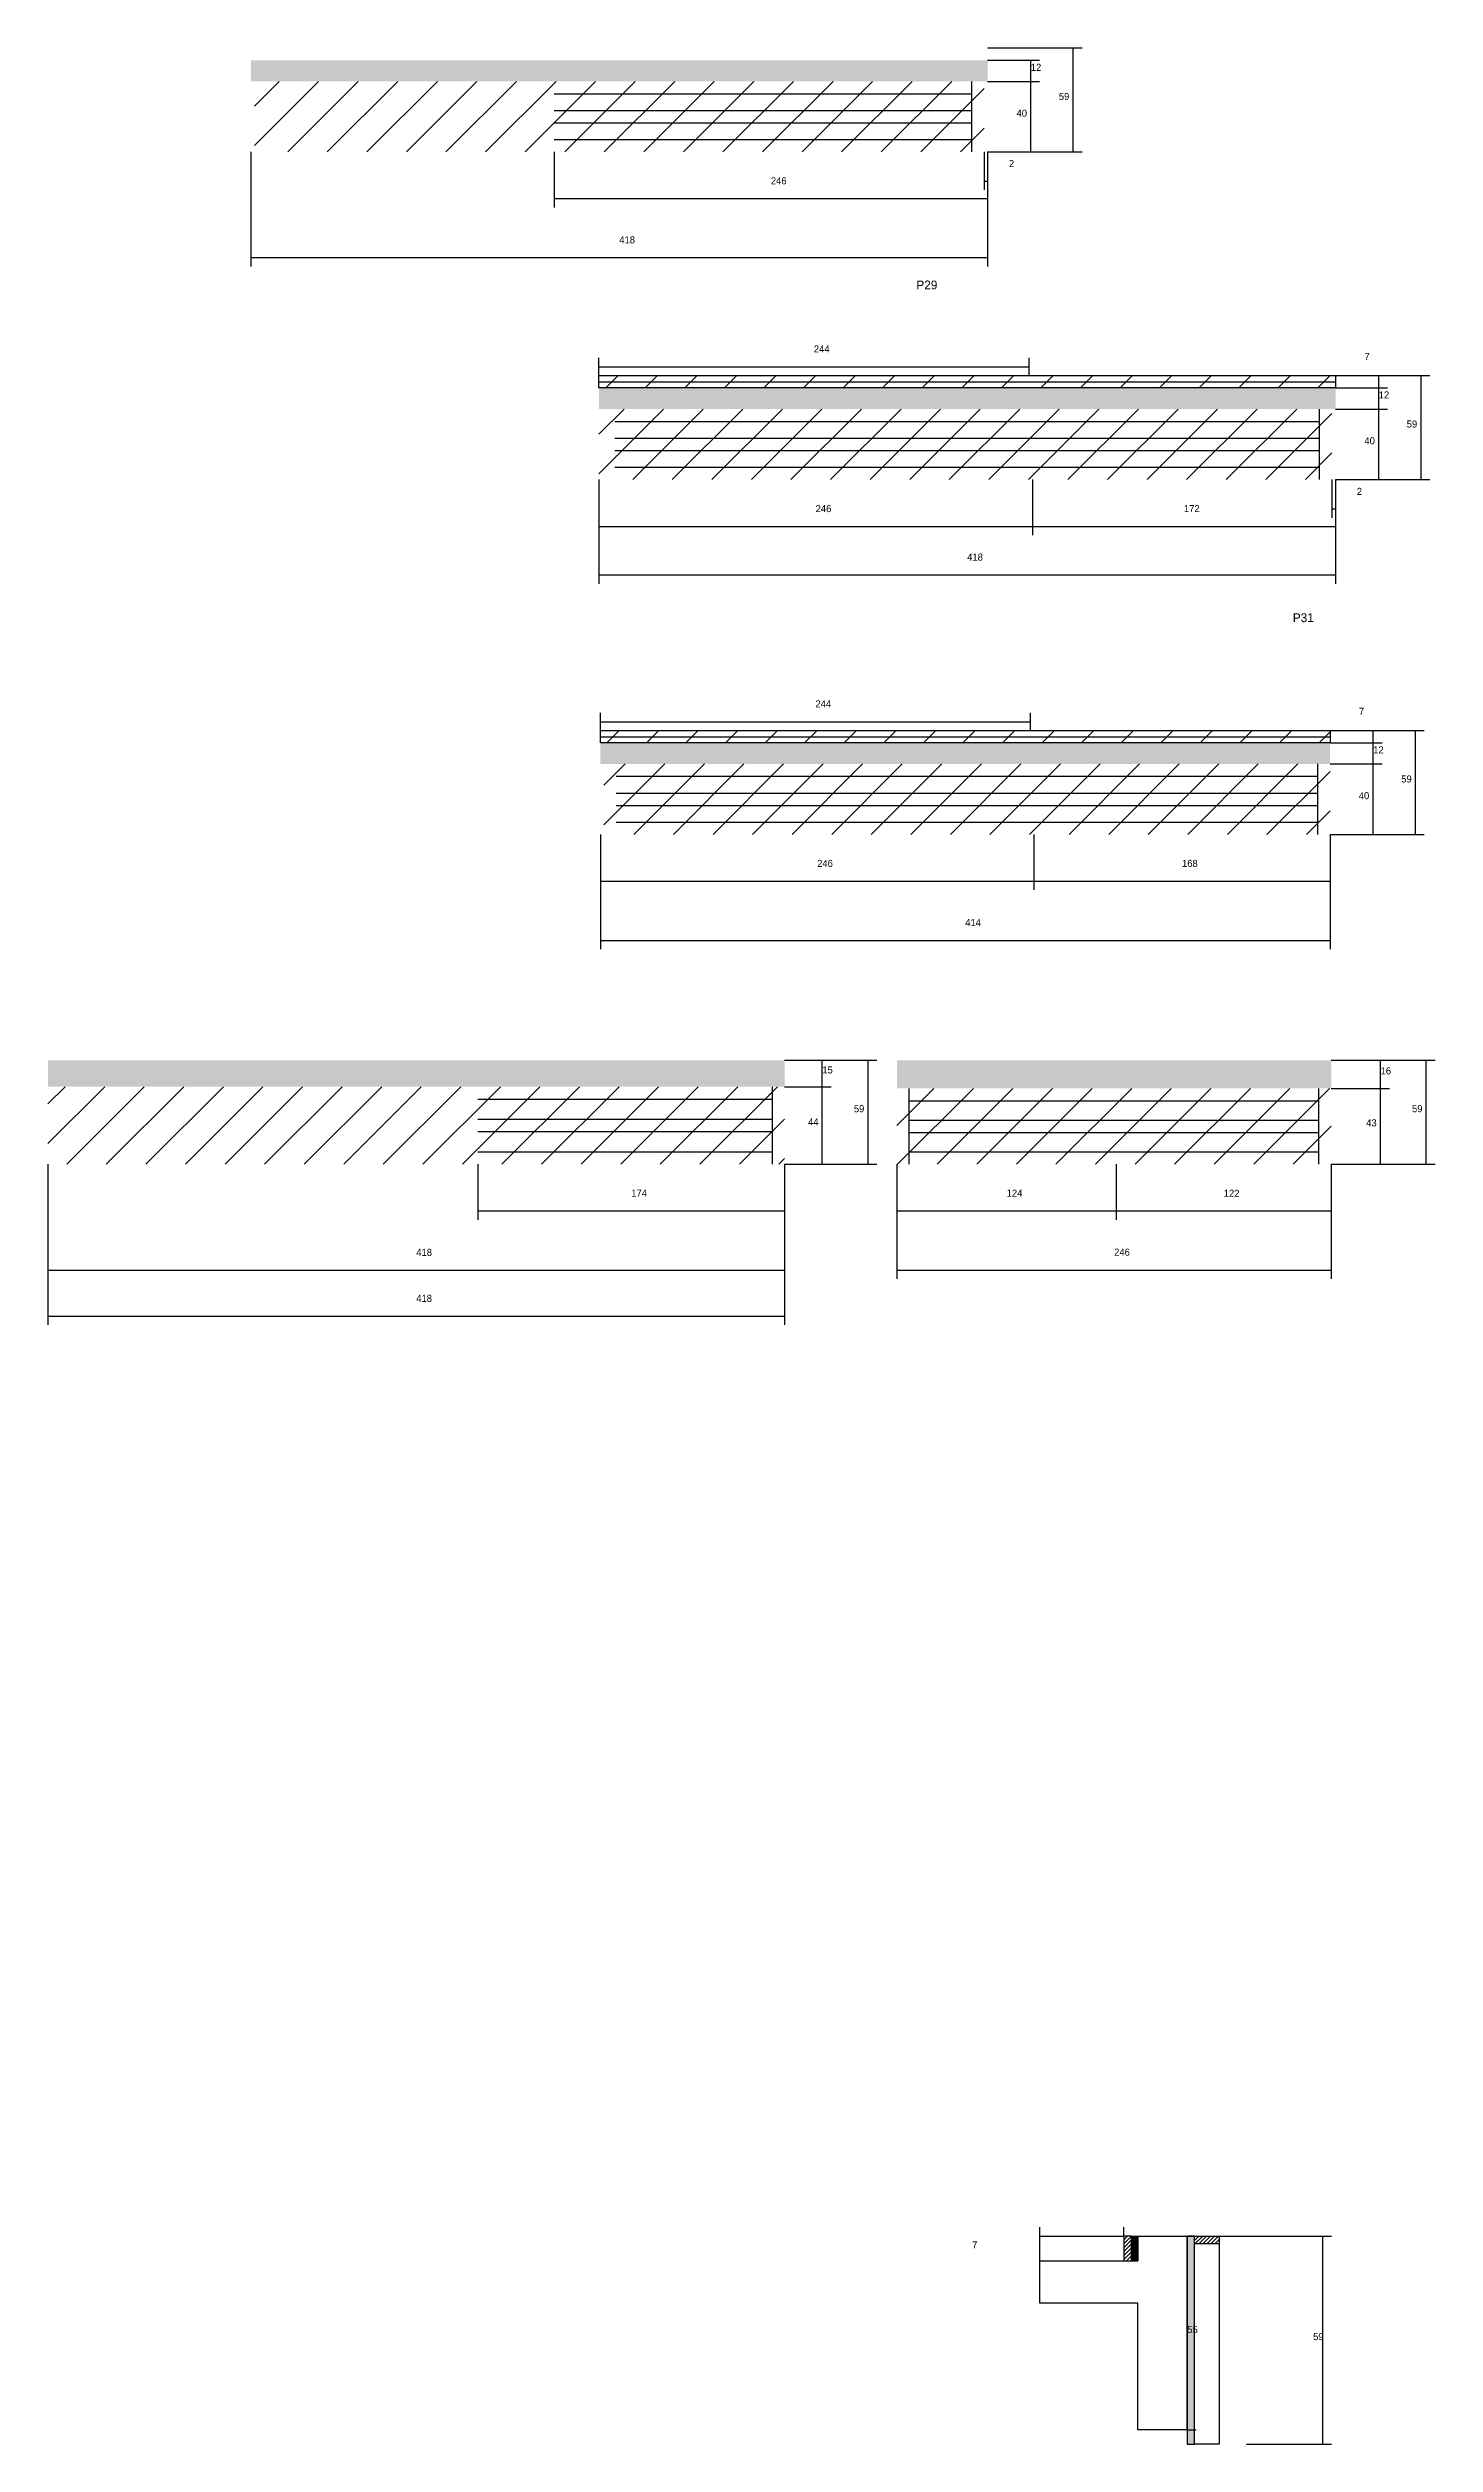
# Model space of a CAD drawing. Header units: metres. Extents: x 5315 to 7554, y 3320 to 4680.
# Drawn here: x 5315 to 6102, y 3320 to 4680 of the extents above; entities that cross this region are included whole.
import ezdxf

# ---------------------------------------------------------------- set-up
doc = ezdxf.new("R2010")
doc.units = ezdxf.units.M
for name, color, linetype in [('CONCRETO', 251, 'Continuous'), ('COTA', 241, 'Continuous'), ('Hachura', 253, 'Continuous'), ('Madeira', 126, 'Continuous'), ('NOMENCLATURA', 7, 'Continuous'), ('Painéis', 200, 'Continuous'), ('REAPROVEITAMENTO', 251, 'Continuous'), ('SARR_2.2x7', 40, 'Continuous')]:
    doc.layers.add(name, color=color, linetype=linetype)

msp = doc.modelspace()

# ---------------------------------------------------------------- hatches: boundary and pattern name
at = {"layer": 'COTA'}
h = msp.add_hatch(dxfattribs=at)
h.set_pattern_fill('AR-CONC', scale=0.03)
h.paths.add_polyline_path([(5430.3, 4672.5), (5848.3, 4672.5), (5848.3, 4672.5), (5848.3, 4660.5), (5848.3, 4660.5), (5430.3, 4660.5), (5430.3, 4660.5), (5430.3, 4672.5)])
h = msp.add_hatch(dxfattribs=at)
h.set_pattern_fill('AR-CONC', scale=0.03)
h.paths.add_polyline_path([(6045.7, 4486.6), (5627.7, 4486.6), (5627.7, 4486.6), (5627.7, 4474.6), (5627.7, 4474.6), (6045.7, 4474.6), (6045.7, 4474.6), (6045.7, 4486.6)])
h = msp.add_hatch(dxfattribs=at)
h.set_pattern_fill('AR-CONC', scale=0.03)
h.paths.add_polyline_path([(6042.6, 4285.2), (5628.6, 4285.2), (5628.6, 4285.2), (5628.6, 4273.2), (5628.6, 4273.2), (6042.6, 4273.2), (6042.6, 4273.2), (6042.6, 4285.2)])
h = msp.add_hatch(dxfattribs=at)
h.set_pattern_fill('AR-CONC', scale=0.03)
h.paths.add_polyline_path([(5733.1, 4105.1), (5315.1, 4105.1), (5315.1, 4105.1), (5315.1, 4090.1), (5315.1, 4090.1), (5733.1, 4090.1), (5733.1, 4090.1), (5733.1, 4105.1)])
h = msp.add_hatch(dxfattribs=at)
h.set_pattern_fill('AR-CONC', scale=0.03)
h.paths.add_polyline_path([(5796.8, 4105.1), (6043.3, 4105.1), (6043.3, 4105.1), (6043.3, 4089.1), (6043.3, 4089.1), (5796.8, 4089.1), (5796.8, 4089.1), (5796.8, 4105.1)])
at = {"layer": 'Hachura'}
h = msp.add_hatch(dxfattribs=at)
h.set_pattern_fill('ANSI31', scale=0.5)
h.paths.add_polyline_path([(5925.6, 3423.9), (5930, 3423.9), (5930, 3423.9), (5930, 3437.9), (5930, 3437.9), (5925.6, 3437.9), (5925.6, 3437.9), (5925.6, 3423.9)])
h = msp.add_hatch(color=8, dxfattribs=at)
h.dxf.hatch_style = 1
h.paths.add_polyline_path([(5930, 3437.9), (5933.6, 3437.9), (5933.6, 3437.9), (5933.6, 3423.9), (5933.6, 3423.9), (5930, 3423.9), (5930, 3423.9), (5930, 3437.9)])
h = msp.add_hatch(color=8, dxfattribs=at)
h.dxf.hatch_style = 1
h.paths.add_polyline_path([(5965.6, 3437.9), (5961.6, 3437.9), (5961.6, 3437.9), (5961.6, 3319.9), (5961.6, 3319.9), (5965.6, 3319.9), (5965.6, 3319.9), (5965.6, 3437.9)])
h = msp.add_hatch(dxfattribs=at)
h.set_pattern_fill('ANSI31', scale=0.5)
h.paths.add_polyline_path([(5965.6, 3433.5), (5965.6, 3437.9), (5965.6, 3437.9), (5979.6, 3437.9), (5979.6, 3437.9), (5979.6, 3433.5), (5979.6, 3433.5), (5965.6, 3433.5)])
at = {"layer": 'REAPROVEITAMENTO'}
h = msp.add_hatch(dxfattribs=at)
h.set_pattern_fill('ANSI31', scale=5)
h.paths.add_polyline_path([(5846.3, 4620.5), (5846.3, 4660.5), (5846.3, 4660.5), (5432.3, 4660.5), (5432.3, 4660.5), (5432.3, 4620.5), (5432.3, 4620.5), (5846.3, 4620.5)])
h = msp.add_hatch(dxfattribs=at)
h.set_pattern_fill('ANSI31', scale=5)
h.paths.add_polyline_path([(6045.7, 4493.6), (5627.7, 4493.6), (5627.7, 4493.6), (5627.7, 4486.6), (5627.7, 4486.6), (6045.7, 4486.6), (6045.7, 4486.6), (6045.7, 4493.6)])
h = msp.add_hatch(dxfattribs=at)
h.set_pattern_fill('ANSI31', scale=5)
h.paths.add_polyline_path([(6043.7, 4434.6), (6043.7, 4474.6), (6043.7, 4474.6), (5627.7, 4474.6), (5627.7, 4474.6), (5627.7, 4434.6), (5627.7, 4434.6), (6043.7, 4434.6)])
h = msp.add_hatch(dxfattribs=at)
h.set_pattern_fill('ANSI31', scale=5)
h.paths.add_polyline_path([(6046.6, 4292.2), (5628.6, 4292.2), (5628.6, 4292.2), (5628.6, 4285.2), (5628.6, 4285.2), (6046.6, 4285.2), (6046.6, 4285.2), (6046.6, 4292.2)])
h = msp.add_hatch(dxfattribs=at)
h.set_pattern_fill('ANSI31', scale=5)
h.paths.add_polyline_path([(6042.6, 4233.2), (6042.6, 4273.2), (6042.6, 4273.2), (5630.6, 4273.2), (5630.6, 4273.2), (5630.6, 4233.2), (5630.6, 4233.2), (6042.6, 4233.2)])
h = msp.add_hatch(dxfattribs=at)
h.set_pattern_fill('ANSI31', scale=5)
h.paths.add_polyline_path([(5733.1, 4046.1), (5733.1, 4090.1), (5733.1, 4090.1), (5315.1, 4090.1), (5315.1, 4090.1), (5315.1, 4046.1), (5315.1, 4046.1), (5733.1, 4046.1)])
h = msp.add_hatch(dxfattribs=at)
h.set_pattern_fill('ANSI31', scale=5)
h.paths.add_polyline_path([(6043.3, 4046.1), (6043.3, 4089.1), (6043.3, 4089.1), (5796.8, 4089.1), (5796.8, 4089.1), (5796.8, 4046.1), (5796.8, 4046.1), (6043.3, 4046.1)])

# ---------------------------------------------------------------- linework, layer by layer
at = {"layer": 'CONCRETO'}
msp.add_lwpolyline([(5878, 3399.9), (5878, 3423.9), (5933.6, 3423.9), (5933.6, 3437.9), (5961.6, 3437.9), (5961.6, 3327.9), (5933.6, 3327.9), (5933.6, 3399.9)], close=True, dxfattribs=at)
at = {"layer": 'COTA'}
for p, q in [((5848.3, 4679.5), (5901.9, 4679.5)), ((5896.9, 4620.5), (5896.9, 4679.5)), ((5848.3, 4672.5), (5877.8, 4672.5)), ((5872.8, 4660.5), (5872.8, 4672.5)), ((5848.3, 4660.5), (5877.8, 4660.5)), ((5848.3, 4660.5), (5877.8, 4660.5)), ((5872.8, 4620.5), (5872.8, 4660.5)), ((5430.3, 4620.5), (5430.3, 4555.5)), ((5602.3, 4620.5), (5602.3, 4589)), ((5846.3, 4620.5), (5846.3, 4598.9)), ((5848.3, 4620.5), (5848.3, 4589)), ((5848.3, 4620.5), (5848.3, 4555.5)), ((5848.3, 4620.5), (5848.3, 4598.9)), ((5848.3, 4620.5), (5877.8, 4620.5)), ((5848.3, 4620.5), (5901.9, 4620.5)), ((5846.3, 4603.9), (5848.3, 4603.9)), ((5602.3, 4594), (5848.3, 4594)), ((5430.3, 4560.5), (5848.3, 4560.5)), ((5627.7, 4493.6), (5627.7, 4503.6)), ((5871.8, 4493.6), (5871.8, 4503.6)), ((5627.7, 4498.6), (5871.8, 4498.6)), ((6045.7, 4493.6), (6075.2, 4493.6)), ((6045.7, 4493.6), (6099.3, 4493.6)), ((6070.2, 4486.6), (6070.2, 4493.6)), ((6094.3, 4434.6), (6094.3, 4493.6)), ((6045.7, 4486.6), (6075.2, 4486.6)), ((6045.7, 4486.6), (6075.2, 4486.6)), ((6045.7, 4474.6), (6075.2, 4474.6)), ((6045.7, 4474.6), (6075.2, 4474.6)), ((6070.2, 4474.6), (6070.2, 4486.6)), ((6070.2, 4434.6), (6070.2, 4474.6)), ((5627.7, 4434.6), (5627.7, 4403)), ((5627.7, 4434.6), (5627.7, 4375.5)), ((5873.7, 4434.6), (5873.7, 4403)), ((5873.7, 4434.6), (5873.7, 4403)), ((6043.7, 4434.6), (6043.7, 4412.9)), ((6045.7, 4434.6), (6045.7, 4403)), ((6045.7, 4434.6), (6045.7, 4375.5)), ((6045.7, 4434.6), (6045.7, 4412.9)), ((6045.7, 4434.6), (6075.2, 4434.6)), ((6045.7, 4434.6), (6099.3, 4434.6)), ((5627.7, 4408), (5873.7, 4408)), ((5873.7, 4408), (6045.7, 4408)), ((6043.7, 4417.9), (6045.7, 4417.9)), ((5627.7, 4380.5), (6045.7, 4380.5)), ((5628.6, 4292.2), (5628.6, 4302.2)), ((5628.6, 4297.2), (5872.6, 4297.2)), ((5872.6, 4292.2), (5872.6, 4302.2)), ((6042.6, 4292.2), (6072.1, 4292.2)), ((6042.6, 4292.2), (6096.1, 4292.2)), ((6042.6, 4285.2), (6072.1, 4285.2)), ((6042.6, 4285.2), (6072.1, 4285.2)), ((6067.1, 4285.2), (6067.1, 4292.2)), ((6067.1, 4273.2), (6067.1, 4285.2)), ((6091.1, 4233.2), (6091.1, 4292.2)), ((6042.6, 4273.2), (6072.1, 4273.2)), ((6042.6, 4273.2), (6072.1, 4273.2)), ((6067.1, 4233.2), (6067.1, 4273.2)), ((5628.6, 4233.2), (5628.6, 4201.7)), ((5628.6, 4233.2), (5628.6, 4168.1)), ((5874.6, 4233.2), (5874.6, 4201.7)), ((5874.6, 4233.2), (5874.6, 4201.7)), ((6042.6, 4233.2), (6042.6, 4201.7)), ((6042.6, 4233.2), (6042.6, 4168.1)), ((6042.6, 4233.2), (6072.1, 4233.2)), ((6042.6, 4233.2), (6096.1, 4233.2)), ((5628.6, 4206.7), (5874.6, 4206.7)), ((5874.6, 4206.7), (6042.6, 4206.7)), ((5628.6, 4173.1), (6042.6, 4173.1)), ((5733.1, 4105.1), (5759.5, 4105.1)), ((5733.1, 4105.1), (5785.5, 4105.1)), ((5754.5, 4090.1), (5754.5, 4105.1)), ((5780.5, 4046.1), (5780.5, 4105.1)), ((6043.3, 4105.1), (6076.3, 4105.1)), ((6043.3, 4105.1), (6102.2, 4105.1)), ((6071.3, 4089.1), (6071.3, 4105.1)), ((6097.2, 4046.1), (6097.2, 4105.1)), ((5733.1, 4090.1), (5759.5, 4090.1)), ((5733.1, 4090.1), (5759.5, 4090.1)), ((5754.5, 4046.1), (5754.5, 4090.1)), ((6043.3, 4089.1), (6076.3, 4089.1)), ((6043.3, 4089.1), (6076.3, 4089.1)), ((6071.3, 4046.1), (6071.3, 4089.1)), ((5315.1, 4046.1), (5315.1, 3981)), ((5315.1, 4046.1), (5315.1, 3954.9)), ((5559.1, 4046.1), (5559.1, 4014.6)), ((5733.1, 4046.1), (5733.1, 4014.6)), ((5733.1, 4046.1), (5733.1, 3981)), ((5733.1, 4046.1), (5759.5, 4046.1)), ((5733.1, 4046.1), (5785.5, 4046.1)), ((5733.1, 4046.1), (5733.1, 3954.9)), ((5796.8, 4046.1), (5796.8, 4014.6)), ((5796.8, 4046.1), (5796.8, 3981)), ((5921.3, 4046.1), (5921.3, 4014.6)), ((5921.3, 4046.1), (5921.3, 4014.6)), ((6043.3, 4046.1), (6043.3, 4014.6)), ((6043.3, 4046.1), (6043.3, 3981)), ((6043.3, 4046.1), (6076.3, 4046.1)), ((6043.3, 4046.1), (6102.2, 4046.1)), ((5559.1, 4019.6), (5733.1, 4019.6)), ((5796.8, 4019.6), (5921.3, 4019.6)), ((5921.3, 4019.6), (6043.3, 4019.6)), ((5315.1, 3986), (5733.1, 3986)), ((5796.8, 3986), (6043.3, 3986)), ((5315.1, 3959.9), (5733.1, 3959.9)), ((5878, 3423.9), (5878, 3442.9)), ((5925.6, 3437.9), (5925.6, 3442.9)), ((5878, 3437.9), (5925.6, 3437.9)), ((5961.6, 3327.9), (5961.6, 3437.9)), ((5961.6, 3437.9), (5966.6, 3437.9)), ((5979.6, 3437.9), (6043.5, 3437.9)), ((6038.5, 3319.9), (6038.5, 3437.9)), ((5961.6, 3327.9), (5966.6, 3327.9)), ((5995.2, 3319.9), (6043.5, 3319.9))]:
    msp.add_line(p, q, dxfattribs=at)
at = {"layer": 'Madeira'}
for points in [[(5925.6, 3423.9), (5930, 3423.9), (5930, 3437.9), (5925.6, 3437.9)], [(5965.6, 3433.5), (5965.6, 3437.9), (5979.6, 3437.9), (5979.6, 3433.5)], [(5965.6, 3437.9), (5979.6, 3437.9), (5979.6, 3319.9), (5965.6, 3319.9)]]:
    msp.add_lwpolyline(points, close=True, dxfattribs=at)
at = {"layer": 'Painéis'}
for points in [[(6045.7, 4486.6), (5627.7, 4486.6), (5627.7, 4493.6), (6045.7, 4493.6)], [(6042.6, 4285.2), (5628.6, 4285.2), (5628.6, 4292.2), (6042.6, 4292.2)], [(5930, 3437.9), (5933.6, 3437.9), (5933.6, 3423.9), (5930, 3423.9)], [(5965.6, 3437.9), (5961.6, 3437.9), (5961.6, 3319.9), (5965.6, 3319.9)]]:
    msp.add_lwpolyline(points, close=True, dxfattribs=at)
at = {"layer": 'SARR_2.2x7'}
for p, q in [((5602.3, 4653.5), (5839.3, 4653.5)), ((5839.3, 4620.5), (5839.3, 4660.5)), ((5602.3, 4644), (5839.3, 4644)), ((5602.3, 4637), (5839.3, 4637)), ((5602.3, 4627.5), (5839.3, 4627.5)), ((5627.7, 4490.1), (5871.8, 4490.1)), ((5871.8, 4490.1), (6045.7, 4490.1)), ((6036.7, 4434.6), (6036.7, 4474.6)), ((5636.7, 4467.6), (5873.7, 4467.6)), ((5873.7, 4467.6), (6036.7, 4467.6)), ((5636.7, 4458.1), (5873.7, 4458.1)), ((5636.7, 4451.1), (5873.7, 4451.1)), ((5873.7, 4458.1), (6036.7, 4458.1)), ((5873.7, 4451.1), (6036.7, 4451.1)), ((5636.7, 4441.6), (5873.7, 4441.6)), ((5873.7, 4441.6), (6036.7, 4441.6)), ((5628.6, 4288.7), (5872.6, 4288.7)), ((5872.6, 4288.7), (6042.6, 4288.7)), ((6035.6, 4233.2), (6035.6, 4273.2)), ((5637.6, 4266.2), (5874.6, 4266.2)), ((5637.6, 4256.7), (5874.6, 4256.7)), ((5874.6, 4266.2), (6035.6, 4266.2)), ((5874.6, 4256.7), (6035.6, 4256.7)), ((5637.6, 4249.7), (5874.6, 4249.7)), ((5874.6, 4249.7), (6035.6, 4249.7)), ((5637.6, 4240.2), (5874.6, 4240.2)), ((5874.6, 4240.2), (6035.6, 4240.2)), ((5559.1, 4083.1), (5726.2, 4083.1)), ((5726.2, 4046.1), (5726.2, 4090.1)), ((5803.8, 4046.1), (5803.8, 4089.1)), ((5803.8, 4082.1), (5921.3, 4082.1)), ((5921.3, 4082.1), (6036.3, 4082.1)), ((6036.3, 4046.1), (6036.3, 4089.1)), ((5559.1, 4071.6), (5726.2, 4071.6)), ((5803.8, 4071.1), (5921.3, 4071.1)), ((5921.3, 4071.1), (6036.3, 4071.1)), ((5559.1, 4064.6), (5726.2, 4064.6)), ((5559.1, 4053.1), (5726.2, 4053.1)), ((5803.8, 4064.1), (5921.3, 4064.1)), ((5803.8, 4053.1), (5921.3, 4053.1)), ((5921.3, 4064.1), (6036.3, 4064.1)), ((5921.3, 4053.1), (6036.3, 4053.1))]:
    msp.add_line(p, q, dxfattribs=at)

# ---------------------------------------------------------------- texts
at = {"layer": 'COTA'}
for s, p in [('12', (5872.8, 4666.5)), ('59', (5888.7, 4650)), ('40', (5864.7, 4640.5)), ('2', (5860.4, 4611.9)), ('246', (5725.3, 4602.1)), ('418', (5639.3, 4568.6)), ('244', (5749.7, 4506.7)), ('7', (6062.1, 4502.4)), ('12', (6070.2, 4480.6)), ('59', (6086.1, 4464.1)), ('40', (6062.1, 4454.6)), ('246', (5750.7, 4416.1)), ('172', (5959.7, 4416.1)), ('2', (6057.8, 4425.9)), ('418', (5836.7, 4388.6)), ('244', (5750.6, 4305.3)), ('7', (6059, 4301.1)), ('12', (6067.1, 4279.2)), ('40', (6058.9, 4253.2)), ('59', (6083, 4262.7)), ('246', (5751.6, 4214.8)), ('168', (5958.6, 4214.8)), ('414', (5835.6, 4181.2)), ('15', (5754.5, 4097.6)), ('16', (6071.3, 4097.1)), ('59', (5772.4, 4075.6)), ('59', (6089.1, 4075.6)), ('44', (5746.4, 4068.1)), ('43', (6063.1, 4067.6)), ('174', (5646.1, 4027.7)), ('124', (5859.1, 4027.7)), ('122', (5982.3, 4027.6)), ('418', (5524.1, 3994.1)), ('246', (5920.1, 3994.2)), ('418', (5524.1, 3968)), ('7', (5839.5, 3430.9)), ('55', (5961.6, 3382.9)), ('59', (6033, 3378.9))]:
    msp.add_text(s, height=4, dxfattribs=at).set_placement(p)
at = {"layer": 'NOMENCLATURA'}
for s, p in [('P29', (5807.9, 4542.5)), ('P31', (6021.5, 4353.7))]:
    msp.add_text(s, height=5, dxfattribs=at).set_placement(p)

doc.saveas('drawing.dxf')
